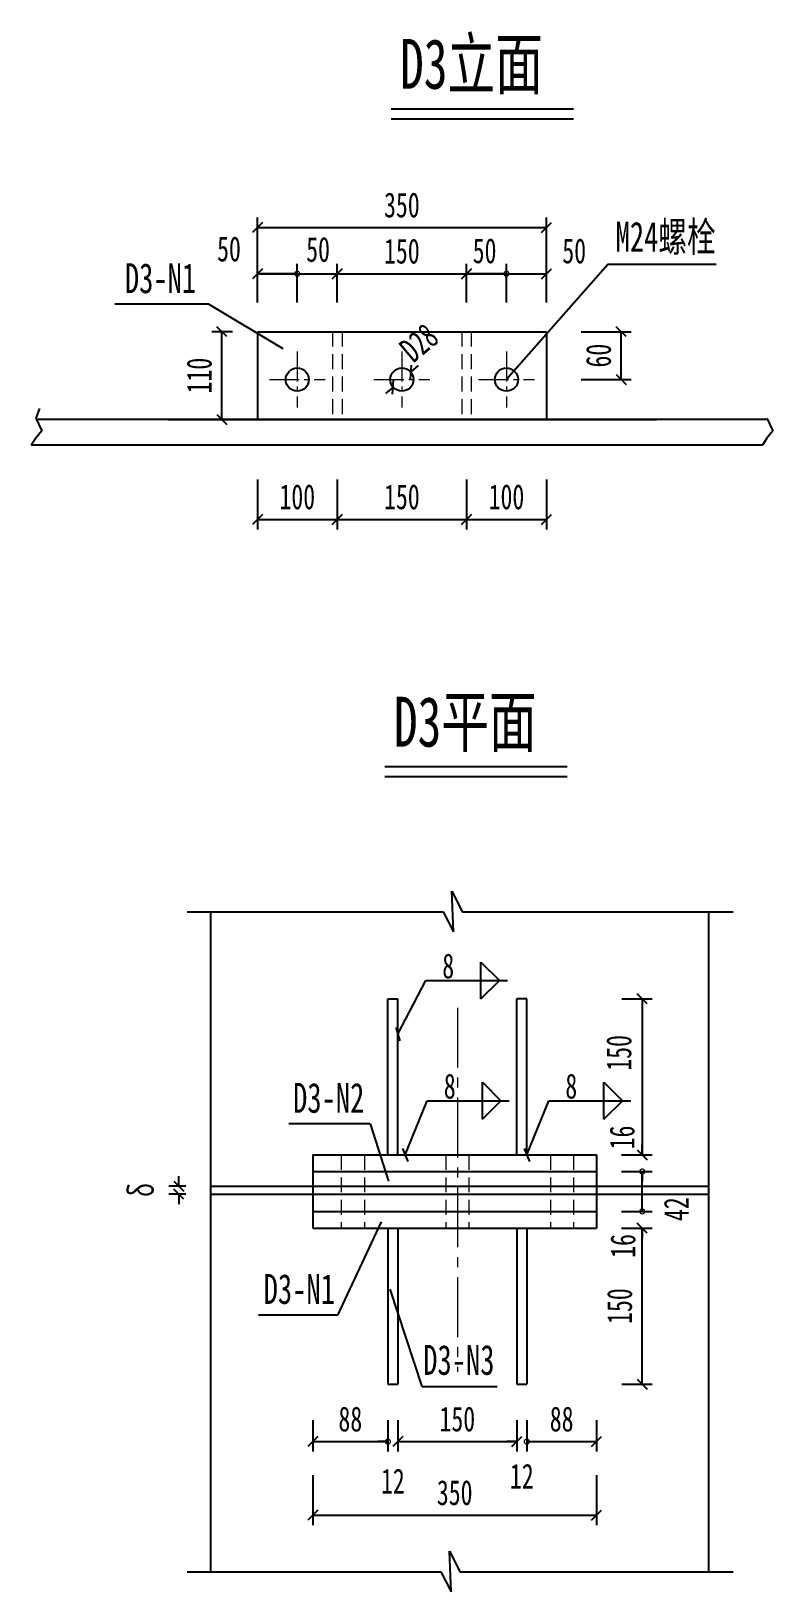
# Model space of a CAD drawing. Extents: x -51050 to 71428, y 3712 to 50864.
# Drawn here: x -44548 to -40833, y 6095 to 13913 of the extents above; entities that cross this region are included whole.
import ezdxf

# ---------------------------------------------------------------- set-up
doc = ezdxf.new("R2010")
doc.units = 0
doc.header["$LTSCALE"] = 100
doc.header["$MEASUREMENT"] = 0
doc.linetypes.add('CENTER2', pattern=[1.125, 0.75, -0.125, 0.125, -0.125])
doc.linetypes.add('DASHED2', pattern=[0.375, 0.25, -0.125])
doc.layers.get('0').update_dxf_attribs({"linetype": 'CONTINUOUS'})
doc.layers.get('DEFPOINTS').update_dxf_attribs({"color": 8, "linetype": 'CONTINUOUS'})
for name, color, linetype, lineweight in [('center', 2, 'CENTER2', 13), ('dashed', 2, 'DASHED2', 15), ('text', 7, 'CONTINUOUS', 15), ('轮廓线', 3, 'CONTINUOUS', 25)]:
    doc.layers.add(name, color=color, linetype=linetype, lineweight=lineweight)
doc.styles.get("Standard").update_dxf_attribs({"font": '仿宋_GB2312.ttf', "width": 0.7})
doc.styles.add('样式 1', font='仿宋_GB2312.ttf', dxfattribs={"width": 0.7})
doc.dimstyles.new('1', dxfattribs={"dimscale": 0, "dimtxt": 2.5, "dimasz": 1, "dimexe": 1, "dimexo": 2.5, "dimgap": 1, "dimtad": 1, "dimdec": 0, "dimlfac": 0.666667, "dimzin": 0, "dimdsep": 46, "dimtxsty": 'Standard', "dimblk": 'OBLIQUE', "dimcen": 0, "dimclrd": 256, "dimclre": 256, "dimadec": 0, "dimazin": 0, "dimtfac": 0.00144, "dimtdec": 0, "dimtofl": 0, "dimtmove": 2, "dimatfit": 3, "dimldrblk": 'OBLIQUE', "dimfxl": 4, "dimfxlon": 1, "dimtolj": 1, "dimtzin": 0, "dimarcsym": 0})

# ---------------------------------------------------------------- blocks, each defined once
blk = doc.blocks.new('_Oblique')
at = {"color": 0, "linetype": 'ByBlock', "lineweight": -2}
blk.add_line((-0.5, -0.5), (0.5, 0.5), dxfattribs=at)
blk = doc.blocks.new('*D62')
at = {"lineweight": -2, "ltscale": 200, "transparency": 16777216}
for p, q in [((-43540.1, 12408), (-43643.5, 12408)), ((-43593.5, 11968), (-43593.5, 12408)), ((-43540.1, 11968), (-43643.5, 11968))]:
    blk.add_line(p, q, dxfattribs=at)
at = {"layer": 'DEFPOINTS', "color": 0, "ltscale": 200, "transparency": 16777216}
for p in [(-43593.5, 12408), (-43415.1, 12408), (-43415.1, 11968)]:
    blk.add_point(p, dxfattribs=at)
at = {"lineweight": -2, "ltscale": 200, "transparency": 16777216, "xscale": 50, "yscale": 50, "zscale": 50}
for p, rotation in [((-43593.5, 12408), 90), ((-43593.5, 11968), 270)]:
    blk.add_blockref('_Oblique', p, dxfattribs=dict(at, rotation=rotation))
at = {"color": 0, "ltscale": 200, "transparency": 16777216, "insert": (-43706, 12188), "char_height": 125, "attachment_point": 5, "rotation": 90, "style": '样式 1'}
blk.add_mtext('\\A1;110', dxfattribs=at)
blk = doc.blocks.new('_DotSmall')
at = {"color": 0, "linetype": 'ByBlock', "const_width": 0.5}
blk.add_lwpolyline([(-0.0625, 0, 1), (0.0625, 0, 1)], format="xyb", close=True, dxfattribs=at)
blk = doc.blocks.new('*D63')
at = {"lineweight": -2, "ltscale": 200, "transparency": 16777216}
for p, q in [((-43415.1, 12554.9), (-43415.1, 12748.3)), ((-43215.1, 12554.9), (-43215.1, 12748.3)), ((-43215.1, 12698.3), (-43415.1, 12698.3))]:
    blk.add_line(p, q, dxfattribs=at)
at = {"layer": 'DEFPOINTS', "color": 0, "ltscale": 200, "transparency": 16777216}
for p in [(-43415.1, 12698.3), (-43415.1, 12429.9), (-43215.1, 12429.9)]:
    blk.add_point(p, dxfattribs=at)
at = {"lineweight": -2, "ltscale": 200, "transparency": 16777216, "xscale": 50, "yscale": 50, "zscale": 50, "rotation": 180}
blk.add_blockref('_Oblique', (-43415.1, 12698.3), dxfattribs=at)
at = {"lineweight": -2, "ltscale": 200, "transparency": 16777216, "xscale": 50, "yscale": 50, "zscale": 50}
blk.add_blockref('_DotSmall', (-43215.1, 12698.3), dxfattribs=at)
at = {"color": 0, "ltscale": 200, "transparency": 16777216, "insert": (-43557.4, 12821.7), "char_height": 125, "attachment_point": 5, "style": '样式 1'}
blk.add_mtext('\\A1;50', dxfattribs=at)
blk = doc.blocks.new('*D64')
at = {"lineweight": -2, "ltscale": 200, "transparency": 16777216}
for p, q in [((-42167.1, 12554.9), (-42167.1, 12748.3)), ((-41967.1, 12554.9), (-41967.1, 12748.3)), ((-42167.1, 12698.3), (-41967.1, 12698.3))]:
    blk.add_line(p, q, dxfattribs=at)
at = {"layer": 'DEFPOINTS', "color": 0, "ltscale": 200, "transparency": 16777216}
for p in [(-41967.1, 12698.3), (-42167.1, 12429.9), (-41967.1, 12429.9)]:
    blk.add_point(p, dxfattribs=at)
at = {"lineweight": -2, "ltscale": 200, "transparency": 16777216, "xscale": 50, "yscale": 50, "zscale": 50, "rotation": 180}
blk.add_blockref('_DotSmall', (-42167.1, 12698.3), dxfattribs=at)
at = {"lineweight": -2, "ltscale": 200, "transparency": 16777216, "xscale": 50, "yscale": 50, "zscale": 50}
blk.add_blockref('_Oblique', (-41967.1, 12698.3), dxfattribs=at)
at = {"color": 0, "ltscale": 200, "transparency": 16777216, "insert": (-41827.7, 12811.8), "char_height": 125, "attachment_point": 5, "style": '样式 1'}
blk.add_mtext('\\A1;50', dxfattribs=at)
blk = doc.blocks.new('*D65')
at = {"lineweight": -2, "ltscale": 200, "transparency": 16777216}
for p, q in [((-43415.1, 12729.4), (-43415.1, 12979.4)), ((-41967.1, 12729.4), (-41967.1, 12979.4)), ((-43415.1, 12929.4), (-41967.1, 12929.4))]:
    blk.add_line(p, q, dxfattribs=at)
at = {"layer": 'DEFPOINTS', "color": 0, "ltscale": 200, "transparency": 16777216}
for p in [(-41967.1, 12929.4), (-43415.1, 12479.9), (-41967.1, 12479.9)]:
    blk.add_point(p, dxfattribs=at)
at = {"lineweight": -2, "ltscale": 200, "transparency": 16777216, "xscale": 50, "yscale": 50, "zscale": 50, "rotation": 180}
blk.add_blockref('_Oblique', (-43415.1, 12929.4), dxfattribs=at)
at = {"lineweight": -2, "ltscale": 200, "transparency": 16777216, "xscale": 50, "yscale": 50, "zscale": 50}
blk.add_blockref('_Oblique', (-41967.1, 12929.4), dxfattribs=at)
at = {"color": 0, "ltscale": 200, "transparency": 16777216, "insert": (-42691.1, 13041.9), "char_height": 125, "attachment_point": 5, "style": '样式 1'}
blk.add_mtext('\\A1;350', dxfattribs=at)
blk = doc.blocks.new('*D66')
at = {"lineweight": -2, "ltscale": 200, "transparency": 16777216}
for p, q in [((-43415.1, 11667.4), (-43415.1, 11417.4)), ((-43015.1, 11667.4), (-43015.1, 11417.4)), ((-43415.1, 11467.4), (-43015.1, 11467.4))]:
    blk.add_line(p, q, dxfattribs=at)
at = {"layer": 'DEFPOINTS', "color": 0, "ltscale": 200, "transparency": 16777216}
for p in [(-43415.1, 11807.8), (-43015.1, 11807.8), (-43015.1, 11467.4)]:
    blk.add_point(p, dxfattribs=at)
at = {"lineweight": -2, "ltscale": 200, "transparency": 16777216, "xscale": 50, "yscale": 50, "zscale": 50, "rotation": 180}
blk.add_blockref('_Oblique', (-43415.1, 11467.4), dxfattribs=at)
at = {"lineweight": -2, "ltscale": 200, "transparency": 16777216, "xscale": 50, "yscale": 50, "zscale": 50}
blk.add_blockref('_Oblique', (-43015.1, 11467.4), dxfattribs=at)
at = {"color": 0, "ltscale": 200, "transparency": 16777216, "insert": (-43215.1, 11579.9), "char_height": 125, "attachment_point": 5, "style": '样式 1'}
blk.add_mtext('\\A1;100', dxfattribs=at)
blk = doc.blocks.new('*D67')
at = {"lineweight": -2, "ltscale": 200, "transparency": 16777216}
for p, q in [((-43015.1, 11667.4), (-43015.1, 11417.4)), ((-42367.1, 11667.4), (-42367.1, 11417.4)), ((-43015.1, 11467.4), (-42367.1, 11467.4))]:
    blk.add_line(p, q, dxfattribs=at)
at = {"layer": 'DEFPOINTS', "color": 0, "ltscale": 200, "transparency": 16777216}
for p in [(-43015.1, 11807.8), (-42367.1, 11807.8), (-42367.1, 11467.4)]:
    blk.add_point(p, dxfattribs=at)
at = {"lineweight": -2, "ltscale": 200, "transparency": 16777216, "xscale": 50, "yscale": 50, "zscale": 50, "rotation": 180}
blk.add_blockref('_Oblique', (-43015.1, 11467.4), dxfattribs=at)
at = {"lineweight": -2, "ltscale": 200, "transparency": 16777216, "xscale": 50, "yscale": 50, "zscale": 50}
blk.add_blockref('_Oblique', (-42367.1, 11467.4), dxfattribs=at)
at = {"color": 0, "ltscale": 200, "transparency": 16777216, "insert": (-42691.1, 11579.9), "char_height": 125, "attachment_point": 5, "style": '样式 1'}
blk.add_mtext('\\A1;150', dxfattribs=at)
blk = doc.blocks.new('*D68')
at = {"lineweight": -2, "ltscale": 200, "transparency": 16777216}
for p, q in [((-42367.1, 11667.4), (-42367.1, 11417.4)), ((-41967.1, 11667.4), (-41967.1, 11417.4)), ((-42367.1, 11467.4), (-41967.1, 11467.4))]:
    blk.add_line(p, q, dxfattribs=at)
at = {"layer": 'DEFPOINTS', "color": 0, "ltscale": 200, "transparency": 16777216}
for p in [(-42367.1, 11807.8), (-41967.1, 11807.8), (-41967.1, 11467.4)]:
    blk.add_point(p, dxfattribs=at)
at = {"lineweight": -2, "ltscale": 200, "transparency": 16777216, "xscale": 50, "yscale": 50, "zscale": 50, "rotation": 180}
blk.add_blockref('_Oblique', (-42367.1, 11467.4), dxfattribs=at)
at = {"lineweight": -2, "ltscale": 200, "transparency": 16777216, "xscale": 50, "yscale": 50, "zscale": 50}
blk.add_blockref('_Oblique', (-41967.1, 11467.4), dxfattribs=at)
at = {"color": 0, "ltscale": 200, "transparency": 16777216, "insert": (-42167.1, 11579.9), "char_height": 125, "attachment_point": 5, "style": '样式 1'}
blk.add_mtext('\\A1;100', dxfattribs=at)
blk = doc.blocks.new('*D69')
at = {"lineweight": -2, "ltscale": 200, "transparency": 16777216}
for p, q in [((-41792.7, 12408), (-41542.7, 12408)), ((-41592.7, 12168), (-41592.7, 12408)), ((-41792.7, 12168), (-41542.7, 12168))]:
    blk.add_line(p, q, dxfattribs=at)
at = {"layer": 'DEFPOINTS', "color": 0, "ltscale": 200, "transparency": 16777216}
for p in [(-41931.5, 12408), (-41592.7, 12408), (-41931.5, 12168)]:
    blk.add_point(p, dxfattribs=at)
at = {"lineweight": -2, "ltscale": 200, "transparency": 16777216, "xscale": 50, "yscale": 50, "zscale": 50}
for p, rotation in [((-41592.7, 12408), 90), ((-41592.7, 12168), 270)]:
    blk.add_blockref('_Oblique', p, dxfattribs=dict(at, rotation=rotation))
at = {"color": 0, "ltscale": 200, "transparency": 16777216, "insert": (-41705.2, 12288), "char_height": 125, "attachment_point": 5, "rotation": 90, "style": '样式 1'}
blk.add_mtext('\\A1;60', dxfattribs=at)
blk = doc.blocks.new('*D79')
at = {"lineweight": -2, "ltscale": 200, "transparency": 16777216}
for p, q in [((-42646.8, 12205.4), (-42608.6, 12237.7)), ((-42735.4, 12130.5), (-42773.5, 12098.2))]:
    blk.add_line(p, q, dxfattribs=at)
at = {"layer": 'DEFPOINTS', "color": 0, "ltscale": 200, "transparency": 16777216}
for p in [(-42646.8, 12205.4), (-42735.4, 12130.5)]:
    blk.add_point(p, dxfattribs=at)
at = {"lineweight": -2, "ltscale": 200, "transparency": 16777216, "xscale": 50, "yscale": 50, "zscale": 50}
for p, rotation in [((-42646.8, 12205.4), 220.2177195454701), ((-42735.4, 12130.5), 40.21771954547009)]:
    blk.add_blockref('_Oblique', p, dxfattribs=dict(at, rotation=rotation))
at = {"color": 0, "ltscale": 200, "transparency": 16777216, "insert": (-42605.4, 12352), "char_height": 125, "attachment_point": 5, "rotation": 40.21772, "style": '样式 1'}
blk.add_mtext('\\A1;D28', dxfattribs=at)
blk = doc.blocks.new('*D80')
at = {"lineweight": -2, "ltscale": 200, "transparency": 16777216}
for p, q in [((-43808.6, 8127.3), (-43808.6, 8177.3)), ((-43772.9, 8127.3), (-43858.6, 8127.3)), ((-43772.9, 8087.3), (-43858.6, 8087.3)), ((-43808.6, 8087.3), (-43808.6, 8037.3))]:
    blk.add_line(p, q, dxfattribs=at)
at = {"layer": 'DEFPOINTS', "color": 0, "ltscale": 200, "transparency": 16777216}
for p in [(-43808.6, 8087.3), (-43647.9, 8127.3), (-43647.9, 8087.3)]:
    blk.add_point(p, dxfattribs=at)
at = {"lineweight": -2, "ltscale": 200, "transparency": 16777216, "xscale": 50, "yscale": 50, "zscale": 50}
for p, rotation in [((-43808.6, 8127.3), 270), ((-43808.6, 8087.3), 90)]:
    blk.add_blockref('_Oblique', p, dxfattribs=dict(at, rotation=rotation))
at = {"color": 0, "ltscale": 200, "transparency": 16777216, "insert": (-43996.1, 8107.3), "char_height": 125, "attachment_point": 5, "rotation": 90, "style": '样式 1'}
blk.add_mtext('\\A1;δ', dxfattribs=at)
blk = doc.blocks.new('*D81')
at = {"lineweight": -2, "ltscale": 200, "transparency": 16777216}
for p, q in [((-43137.3, 6954), (-43137.3, 6797)), ((-42761.3, 6954), (-42761.3, 6797)), ((-43137.3, 6847), (-42761.3, 6847))]:
    blk.add_line(p, q, dxfattribs=at)
at = {"layer": 'DEFPOINTS', "color": 0, "ltscale": 200, "transparency": 16777216}
for p in [(-43137.3, 7079), (-42761.3, 7079), (-42761.3, 6847)]:
    blk.add_point(p, dxfattribs=at)
at = {"lineweight": -2, "ltscale": 200, "transparency": 16777216, "xscale": 50, "yscale": 50, "zscale": 50, "rotation": 180}
blk.add_blockref('_Oblique', (-43137.3, 6847), dxfattribs=at)
at = {"lineweight": -2, "ltscale": 200, "transparency": 16777216, "xscale": 50, "yscale": 50, "zscale": 50}
blk.add_blockref('_DotSmall', (-42761.3, 6847), dxfattribs=at)
at = {"color": 0, "ltscale": 200, "transparency": 16777216, "insert": (-42949.3, 6959.5), "char_height": 125, "attachment_point": 5, "style": '样式 1'}
blk.add_mtext('\\A1;88', dxfattribs=at)
blk = doc.blocks.new('*D82')
at = {"lineweight": -2, "ltscale": 200, "transparency": 16777216}
for p, q in [((-42761.3, 6954), (-42761.3, 6797)), ((-42711.3, 6954), (-42711.3, 6797)), ((-42761.3, 6847), (-42811.3, 6847)), ((-42711.3, 6847), (-42661.3, 6847))]:
    blk.add_line(p, q, dxfattribs=at)
at = {"layer": 'DEFPOINTS', "color": 0, "ltscale": 200, "transparency": 16777216}
for p in [(-42761.3, 7079), (-42711.3, 7079), (-42711.3, 6847)]:
    blk.add_point(p, dxfattribs=at)
at = {"lineweight": -2, "ltscale": 200, "transparency": 16777216, "xscale": 50, "yscale": 50, "zscale": 50}
blk.add_blockref('_DotSmall', (-42761.3, 6847), dxfattribs=at)
at = {"lineweight": -2, "ltscale": 200, "transparency": 16777216, "xscale": 50, "yscale": 50, "zscale": 50, "rotation": 180}
blk.add_blockref('_Oblique', (-42711.3, 6847), dxfattribs=at)
at = {"color": 0, "ltscale": 200, "transparency": 16777216, "insert": (-42736.3, 6649.2), "char_height": 125, "attachment_point": 5, "style": '样式 1'}
blk.add_mtext('\\A1;12', dxfattribs=at)
blk = doc.blocks.new('*D83')
at = {"lineweight": -2, "ltscale": 200, "transparency": 16777216}
for p, q in [((-42711.3, 6954), (-42711.3, 6797)), ((-42115.3, 6954), (-42115.3, 6797)), ((-42711.3, 6847), (-42115.3, 6847))]:
    blk.add_line(p, q, dxfattribs=at)
at = {"layer": 'DEFPOINTS', "color": 0, "ltscale": 200, "transparency": 16777216}
for p in [(-42711.3, 7079), (-42115.3, 7079), (-42115.3, 6847)]:
    blk.add_point(p, dxfattribs=at)
at = {"lineweight": -2, "ltscale": 200, "transparency": 16777216, "xscale": 50, "yscale": 50, "zscale": 50, "rotation": 180}
blk.add_blockref('_Oblique', (-42711.3, 6847), dxfattribs=at)
at = {"lineweight": -2, "ltscale": 200, "transparency": 16777216, "xscale": 50, "yscale": 50, "zscale": 50}
blk.add_blockref('_Oblique', (-42115.3, 6847), dxfattribs=at)
at = {"color": 0, "ltscale": 200, "transparency": 16777216, "insert": (-42413.3, 6959.5), "char_height": 125, "attachment_point": 5, "style": '样式 1'}
blk.add_mtext('\\A1;150', dxfattribs=at)
blk = doc.blocks.new('*D84')
at = {"lineweight": -2, "ltscale": 200, "transparency": 16777216}
for p, q in [((-42115.3, 6954), (-42115.3, 6797)), ((-42065.3, 6954), (-42065.3, 6797)), ((-42115.3, 6847), (-42165.3, 6847)), ((-42065.3, 6847), (-42015.3, 6847))]:
    blk.add_line(p, q, dxfattribs=at)
at = {"layer": 'DEFPOINTS', "color": 0, "ltscale": 200, "transparency": 16777216}
for p in [(-42115.3, 7079), (-42065.3, 7079), (-42065.3, 6847)]:
    blk.add_point(p, dxfattribs=at)
at = {"lineweight": -2, "ltscale": 200, "transparency": 16777216, "xscale": 50, "yscale": 50, "zscale": 50}
blk.add_blockref('_Oblique', (-42115.3, 6847), dxfattribs=at)
at = {"lineweight": -2, "ltscale": 200, "transparency": 16777216, "xscale": 50, "yscale": 50, "zscale": 50, "rotation": 180}
blk.add_blockref('_DotSmall', (-42065.3, 6847), dxfattribs=at)
at = {"color": 0, "ltscale": 200, "transparency": 16777216, "insert": (-42090.3, 6673.9), "char_height": 125, "attachment_point": 5, "style": '样式 1'}
blk.add_mtext('\\A1;12', dxfattribs=at)
blk = doc.blocks.new('*D85')
at = {"lineweight": -2, "ltscale": 200, "transparency": 16777216}
for p, q in [((-42065.3, 6954), (-42065.3, 6797)), ((-41715.6, 6954), (-41715.6, 6797)), ((-42065.3, 6847), (-41715.6, 6847))]:
    blk.add_line(p, q, dxfattribs=at)
at = {"layer": 'DEFPOINTS', "color": 0, "ltscale": 200, "transparency": 16777216}
for p in [(-42065.3, 7079), (-41715.6, 7079), (-41715.6, 6847)]:
    blk.add_point(p, dxfattribs=at)
at = {"lineweight": -2, "ltscale": 200, "transparency": 16777216, "xscale": 50, "yscale": 50, "zscale": 50, "rotation": 180}
blk.add_blockref('_DotSmall', (-42065.3, 6847), dxfattribs=at)
at = {"lineweight": -2, "ltscale": 200, "transparency": 16777216, "xscale": 50, "yscale": 50, "zscale": 50}
blk.add_blockref('_Oblique', (-41715.6, 6847), dxfattribs=at)
at = {"color": 0, "ltscale": 200, "transparency": 16777216, "insert": (-41890.5, 6959.5), "char_height": 125, "attachment_point": 5, "style": '样式 1'}
blk.add_mtext('\\A1;88', dxfattribs=at)
blk = doc.blocks.new('*D86')
at = {"lineweight": -2, "ltscale": 200, "transparency": 16777216}
for p, q in [((-43137.3, 6678.1), (-43137.3, 6428.1)), ((-41715.6, 6678.1), (-41715.6, 6428.1)), ((-43137.3, 6478.1), (-41715.6, 6478.1))]:
    blk.add_line(p, q, dxfattribs=at)
at = {"layer": 'DEFPOINTS', "color": 0, "ltscale": 200, "transparency": 16777216}
for p in [(-43137.3, 7029), (-41715.6, 7029), (-41715.6, 6478.1)]:
    blk.add_point(p, dxfattribs=at)
at = {"lineweight": -2, "ltscale": 200, "transparency": 16777216, "xscale": 50, "yscale": 50, "zscale": 50, "rotation": 180}
blk.add_blockref('_Oblique', (-43137.3, 6478.1), dxfattribs=at)
at = {"lineweight": -2, "ltscale": 200, "transparency": 16777216, "xscale": 50, "yscale": 50, "zscale": 50}
blk.add_blockref('_Oblique', (-41715.6, 6478.1), dxfattribs=at)
at = {"color": 0, "ltscale": 200, "transparency": 16777216, "insert": (-42426.5, 6590.6), "char_height": 125, "attachment_point": 5, "style": '样式 1'}
blk.add_mtext('\\A1;350', dxfattribs=at)
blk = doc.blocks.new('*D87')
at = {"lineweight": -2, "ltscale": 200, "transparency": 16777216}
for p, q in [((-41590.6, 7916.9), (-41437, 7916.9)), ((-41487, 7135.2), (-41487, 7916.9)), ((-41588.3, 7135.2), (-41437, 7135.2))]:
    blk.add_line(p, q, dxfattribs=at)
at = {"layer": 'DEFPOINTS', "color": 0, "ltscale": 200, "transparency": 16777216}
for p in [(-41715.6, 7916.9), (-41487, 7916.9), (-41713.3, 7135.2)]:
    blk.add_point(p, dxfattribs=at)
at = {"lineweight": -2, "ltscale": 200, "transparency": 16777216, "xscale": 50, "yscale": 50, "zscale": 50}
for p, rotation in [((-41487, 7916.9), 90), ((-41487, 7135.2), 270)]:
    blk.add_blockref('_Oblique', p, dxfattribs=dict(at, rotation=rotation))
at = {"color": 0, "ltscale": 200, "transparency": 16777216, "insert": (-41599.5, 7526), "char_height": 125, "attachment_point": 5, "rotation": 90, "style": '样式 1'}
blk.add_mtext('\\A1;150', dxfattribs=at)
blk = doc.blocks.new('*D88')
at = {"lineweight": -2, "ltscale": 200, "transparency": 16777216}
for p, q in [((-41590.6, 8000.2), (-41437, 8000.2)), ((-41487, 8000.2), (-41487, 8050.2)), ((-41590.6, 7916.9), (-41437, 7916.9)), ((-41487, 7916.9), (-41487, 7866.9))]:
    blk.add_line(p, q, dxfattribs=at)
at = {"layer": 'DEFPOINTS', "color": 0, "ltscale": 200, "transparency": 16777216}
for p in [(-41715.6, 8000.2), (-41487, 8000.2), (-41715.6, 7916.9)]:
    blk.add_point(p, dxfattribs=at)
at = {"lineweight": -2, "ltscale": 200, "transparency": 16777216, "xscale": 50, "yscale": 50, "zscale": 50}
for name, p, rotation in [('_DotSmall', (-41487, 8000.2), 270), ('_Oblique', (-41487, 7916.9), 90)]:
    blk.add_blockref(name, p, dxfattribs=dict(at, rotation=rotation))
at = {"color": 0, "ltscale": 200, "transparency": 16777216, "insert": (-41582.6, 7827.5), "char_height": 125, "attachment_point": 5, "rotation": 90, "style": '样式 1'}
blk.add_mtext('\\A1;16', dxfattribs=at)
blk = doc.blocks.new('*D89')
at = {"lineweight": -2, "ltscale": 200, "transparency": 16777216}
for p, q in [((-41590.6, 8200.2), (-41437, 8200.2)), ((-41487, 8000.2), (-41487, 8200.2)), ((-41590.6, 8000.2), (-41437, 8000.2))]:
    blk.add_line(p, q, dxfattribs=at)
at = {"layer": 'DEFPOINTS', "color": 0, "ltscale": 200, "transparency": 16777216}
for p in [(-41715.6, 8200.2), (-41487, 8200.2), (-41715.6, 8000.2)]:
    blk.add_point(p, dxfattribs=at)
at = {"lineweight": -2, "ltscale": 200, "transparency": 16777216, "xscale": 50, "yscale": 50, "zscale": 50}
for p, rotation in [((-41487, 8200.2), 90), ((-41487, 8000.2), 270)]:
    blk.add_blockref('_DotSmall', p, dxfattribs=dict(at, rotation=rotation))
at = {"color": 0, "ltscale": 200, "transparency": 16777216, "insert": (-41316.2, 8011.5), "char_height": 125, "attachment_point": 5, "rotation": 90, "style": '样式 1'}
blk.add_mtext('\\A1;42', dxfattribs=at)
blk = doc.blocks.new('*D90')
at = {"lineweight": -2, "ltscale": 200, "transparency": 16777216}
for p, q in [((-41487, 8283.5), (-41487, 8333.5)), ((-41590.6, 8283.5), (-41437, 8283.5)), ((-41590.6, 8200.2), (-41437, 8200.2)), ((-41487, 8200.2), (-41487, 8150.2))]:
    blk.add_line(p, q, dxfattribs=at)
at = {"layer": 'DEFPOINTS', "color": 0, "ltscale": 200, "transparency": 16777216}
for p in [(-41715.6, 8283.5), (-41487, 8283.5), (-41715.6, 8200.2)]:
    blk.add_point(p, dxfattribs=at)
at = {"lineweight": -2, "ltscale": 200, "transparency": 16777216, "xscale": 50, "yscale": 50, "zscale": 50}
for name, p, rotation in [('_Oblique', (-41487, 8283.5), 270), ('_DotSmall', (-41487, 8200.2), 90)]:
    blk.add_blockref(name, p, dxfattribs=dict(at, rotation=rotation))
at = {"color": 0, "ltscale": 200, "transparency": 16777216, "insert": (-41587.2, 8370.8), "char_height": 125, "attachment_point": 5, "rotation": 90, "style": '样式 1'}
blk.add_mtext('\\A1;16', dxfattribs=at)
blk = doc.blocks.new('*D91')
at = {"lineweight": -2, "ltscale": 200, "transparency": 16777216}
for p, q in [((-43215.1, 12554.9), (-43215.1, 12748.3)), ((-43015.1, 12554.9), (-43015.1, 12748.3)), ((-43215.1, 12698.3), (-43015.1, 12698.3))]:
    blk.add_line(p, q, dxfattribs=at)
at = {"layer": 'DEFPOINTS', "color": 0, "ltscale": 200, "transparency": 16777216}
for p in [(-43015.1, 12698.3), (-43215.1, 12429.9), (-43015.1, 12429.9)]:
    blk.add_point(p, dxfattribs=at)
at = {"lineweight": -2, "ltscale": 200, "transparency": 16777216, "xscale": 50, "yscale": 50, "zscale": 50, "rotation": 180}
blk.add_blockref('_DotSmall', (-43215.1, 12698.3), dxfattribs=at)
at = {"lineweight": -2, "ltscale": 200, "transparency": 16777216, "xscale": 50, "yscale": 50, "zscale": 50}
blk.add_blockref('_Oblique', (-43015.1, 12698.3), dxfattribs=at)
at = {"color": 0, "ltscale": 200, "transparency": 16777216, "insert": (-43111, 12819.4), "char_height": 125, "attachment_point": 5, "style": '样式 1'}
blk.add_mtext('\\A1;50', dxfattribs=at)
blk = doc.blocks.new('*D92')
at = {"lineweight": -2, "ltscale": 200, "transparency": 16777216}
for p, q in [((-42367.1, 12554.9), (-42367.1, 12748.3)), ((-42167.1, 12554.9), (-42167.1, 12748.3)), ((-42167.1, 12698.3), (-42367.1, 12698.3))]:
    blk.add_line(p, q, dxfattribs=at)
at = {"layer": 'DEFPOINTS', "color": 0, "ltscale": 200, "transparency": 16777216}
for p in [(-42367.1, 12698.3), (-42367.1, 12429.9), (-42167.1, 12429.9)]:
    blk.add_point(p, dxfattribs=at)
at = {"lineweight": -2, "ltscale": 200, "transparency": 16777216, "xscale": 50, "yscale": 50, "zscale": 50, "rotation": 180}
blk.add_blockref('_Oblique', (-42367.1, 12698.3), dxfattribs=at)
at = {"lineweight": -2, "ltscale": 200, "transparency": 16777216, "xscale": 50, "yscale": 50, "zscale": 50}
blk.add_blockref('_DotSmall', (-42167.1, 12698.3), dxfattribs=at)
at = {"color": 0, "ltscale": 200, "transparency": 16777216, "insert": (-42276.7, 12812.6), "char_height": 125, "attachment_point": 5, "style": '样式 1'}
blk.add_mtext('\\A1;50', dxfattribs=at)
blk = doc.blocks.new('*D93')
at = {"lineweight": -2, "ltscale": 200, "transparency": 16777216}
for p, q in [((-43015.1, 12554.9), (-43015.1, 12748.3)), ((-42367.1, 12679.9), (-42367.1, 12748.3)), ((-43015.1, 12698.3), (-42367.1, 12698.3))]:
    blk.add_line(p, q, dxfattribs=at)
at = {"layer": 'DEFPOINTS', "color": 0, "ltscale": 200, "transparency": 16777216}
for p in [(-42367.1, 12698.3), (-42367.1, 12554.9), (-43015.1, 12429.9)]:
    blk.add_point(p, dxfattribs=at)
at = {"lineweight": -2, "ltscale": 200, "transparency": 16777216, "xscale": 50, "yscale": 50, "zscale": 50, "rotation": 180}
blk.add_blockref('_Oblique', (-43015.1, 12698.3), dxfattribs=at)
at = {"lineweight": -2, "ltscale": 200, "transparency": 16777216, "xscale": 50, "yscale": 50, "zscale": 50}
blk.add_blockref('_Oblique', (-42367.1, 12698.3), dxfattribs=at)
at = {"color": 0, "ltscale": 200, "transparency": 16777216, "insert": (-42691.1, 12810.8), "char_height": 125, "attachment_point": 5, "style": '样式 1'}
blk.add_mtext('\\A1;150', dxfattribs=at)
blk = doc.blocks.new('*D94')
at = {"lineweight": -2, "ltscale": 200, "transparency": 16777216}
for p, q in [((-41588.3, 9065.2), (-41437, 9065.2)), ((-41487, 9065.2), (-41487, 8283.5)), ((-41590.6, 8283.5), (-41437, 8283.5))]:
    blk.add_line(p, q, dxfattribs=at)
at = {"layer": 'DEFPOINTS', "color": 0, "ltscale": 200, "transparency": 16777216}
for p in [(-41713.3, 9065.2), (-41715.6, 8283.5), (-41487, 8283.5)]:
    blk.add_point(p, dxfattribs=at)
at = {"lineweight": -2, "ltscale": 200, "transparency": 16777216, "xscale": 50, "yscale": 50, "zscale": 50}
for p, rotation in [((-41487, 9065.2), 90), ((-41487, 8283.5), 270)]:
    blk.add_blockref('_Oblique', p, dxfattribs=dict(at, rotation=rotation))
at = {"color": 0, "ltscale": 200, "transparency": 16777216, "insert": (-41603, 8794.7), "char_height": 125, "attachment_point": 5, "rotation": 90, "style": '样式 1'}
blk.add_mtext('\\A1;150', dxfattribs=at)

msp = doc.modelspace()

# ---------------------------------------------------------------- linework, layer by layer
at = {"color": 6}
for p, q in [((-42744.9, 13524.9), (-41831.1, 13524.9)), ((-42775.9, 10228.9), (-41862.8, 10228.9))]:
    msp.add_line(p, q, dxfattribs=at)
for p, q in [((-42744.9, 13474.9), (-41831.1, 13474.9)), ((-41657.2, 12745.5), (-41115.7, 12745.5)), ((-44507.2, 12023.4), (-44526, 11974.9)), ((-44526, 11974.9), (-44495.9, 11911.1)), ((-40862.7, 11974.9), (-40832.6, 11911.1)), ((-44495.9, 11911.1), (-44526, 11874.9)), ((-40832.6, 11911.1), (-40862.7, 11874.9)), ((-44526, 11874.9), (-44548.4, 11840)), ((-40862.7, 11874.9), (-40885, 11840)), ((-42775.9, 10178.9), (-41862.8, 10178.9)), ((-42440.9, 9604.4), (-42387.8, 9500.3)), ((-42432.4, 9401.3), (-42440.9, 9604.4)), ((-43767.6, 9500.9), (-42484.8, 9500.9)), ((-42484.8, 9500.9), (-42432.4, 9401.3)), ((-42388.1, 9500.9), (-41030.8, 9500.9)), ((-42295.1, 9064.6), (-42295.1, 9249.7)), ((-42295.1, 9249.7), (-42202.5, 9157.2)), ((-42295.1, 9064.6), (-42202.5, 9157.2)), ((-42287.5, 8462.3), (-42287.5, 8647.3)), ((-42287.5, 8647.3), (-42195, 8554.8)), ((-41678.4, 8462.3), (-41678.4, 8647.3)), ((-41678.4, 8647.3), (-41585.9, 8554.8)), ((-42287.5, 8462.3), (-42195, 8554.8)), ((-41678.4, 8462.3), (-41585.9, 8554.8)), ((-42451.8, 6297.7), (-42398.7, 6193.7)), ((-42443.3, 6094.6), (-42451.8, 6297.7)), ((-43767.6, 6194.2), (-42495.7, 6194.2)), ((-42495.7, 6194.2), (-42443.3, 6094.6)), ((-42399, 6194.2), (-41030.8, 6194.2))]:
    msp.add_line(p, q)
at = {"ltscale": 4}
for p, q in [((-41657.2, 12745.5), (-42167.1, 12168)), ((-43658.4, 12545.5), (-44128.6, 12545.5)), ((-43658.4, 12545.5), (-43287.7, 12323.9)), ((-42849.6, 8439), (-43256.9, 8439)), ((-42849.6, 8439), (-42758.1, 8151.5)), ((-43012.4, 7481.3), (-42792.6, 7947.5)), ((-42588.8, 7123.3), (-42749.8, 7610)), ((-43012.4, 7481.3), (-43409.7, 7481.3)), ((-42588.8, 7123.3), (-42213.9, 7123.3))]:
    msp.add_line(p, q, dxfattribs=at)
at = {"layer": 'center', "linetype": 'CENTER2', "ltscale": 2}
for p, q in [((-43215.1, 12308), (-43215.1, 12028)), ((-42691.1, 12308), (-42691.1, 12028)), ((-42167.1, 12308), (-42167.1, 12028)), ((-43355.1, 12168), (-43075.1, 12168)), ((-42831.1, 12168), (-42551.1, 12168)), ((-42307.1, 12168), (-42027.1, 12168))]:
    msp.add_line(p, q, dxfattribs=at)
at = {"layer": 'center', "linetype": 'CENTER2', "ltscale": 4}
msp.add_line((-42413.1, 9021), (-42413.1, 7196.4), dxfattribs=at)
at = {"layer": 'dashed', "linetype": 'DASHED2', "ltscale": 3}
for p, q in [((-43039.1, 12408), (-43039.1, 11968)), ((-42991.1, 12408), (-42991.1, 11968)), ((-42391.1, 12408), (-42391.1, 11968)), ((-42343.1, 12408), (-42343.1, 11968)), ((-42995.1, 8283.5), (-42995.1, 7916.9)), ((-42879.1, 8283.5), (-42879.1, 7916.9)), ((-42471.1, 8283.5), (-42471.1, 7916.9)), ((-42355.1, 8283.5), (-42355.1, 7916.9)), ((-41947.1, 8283.5), (-41947.1, 7916.9)), ((-41831.1, 8283.5), (-41831.1, 7916.9))]:
    msp.add_line(p, q, dxfattribs=at)
at = {"layer": '轮廓线', "ltscale": 200}
for p, q in [((-43415.1, 12698.3), (-41967.1, 12698.3)), ((-40859.4, 11968), (-44522.7, 11968)), ((-43861.6, 11968), (-41413.6, 11968)), ((-40885, 11840), (-44548.4, 11840)), ((-43647.9, 8117.3), (-43647.9, 9500.9)), ((-41153.9, 8117.3), (-41153.9, 9500.9)), ((-42761.3, 9065.2), (-42711.3, 9065.2)), ((-42761.3, 8283.5), (-42761.3, 9065.2)), ((-42711.3, 8283.5), (-42711.3, 9065.2)), ((-42065.3, 9065.2), (-42115.3, 9065.2)), ((-42115.3, 8283.5), (-42115.3, 9065.2)), ((-42065.3, 8283.5), (-42065.3, 9065.2)), ((-43137.3, 8283.5), (-43137.3, 8083.5)), ((-43137.3, 8283.5), (-41715.6, 8283.5)), ((-41715.6, 8283.5), (-41715.6, 8083.5)), ((-43137.3, 8200.2), (-41715.6, 8200.2)), ((-43647.9, 8127.3), (-41153.9, 8127.3)), ((-43647.9, 6194.2), (-43647.9, 8117.3)), ((-43647.9, 8087.3), (-41153.9, 8087.3)), ((-43137.3, 8083.5), (-43137.3, 7916.9)), ((-41715.6, 8083.5), (-41715.6, 7916.9)), ((-41153.9, 6194.2), (-41153.9, 8117.3)), ((-43137.3, 8000.2), (-41715.6, 8000.2)), ((-43137.3, 7916.9), (-41715.6, 7916.9)), ((-42761.3, 7916.9), (-42761.3, 7135.2)), ((-42711.3, 7916.9), (-42711.3, 7135.2)), ((-42115.3, 7916.9), (-42115.3, 7135.2)), ((-42065.3, 7916.9), (-42065.3, 7135.2)), ((-42761.3, 7135.2), (-42711.3, 7135.2)), ((-42115.3, 7135.2), (-42065.3, 7135.2))]:
    msp.add_line(p, q, dxfattribs=at)
at = {"layer": '轮廓线', "ltscale": 4}
for p, q in [((-43415.1, 12408), (-41967.1, 12408)), ((-43415.1, 12408), (-43415.1, 11968)), ((-41967.1, 12408), (-41967.1, 11968)), ((-41967.1, 11968), (-43415.1, 11968))]:
    msp.add_line(p, q, dxfattribs=at)
at = {"layer": '轮廓线'}
for centre in [(-43215.1, 12168), (-42691.1, 12168), (-42167.1, 12168)]:
    msp.add_circle(centre, 58, dxfattribs=at)

# ---------------------------------------------------------------- texts
at = {"layer": 'text', "style": '样式 1', "width": 0.7}
for s, height, p in [('D3立面', 250, (-42700.5, 13624.9)), ('M24螺栓', 150, (-41620.1, 12808.9)), ('D3-N1', 150, (-44078.9, 12601)), ('D3平面', 250, (-42731.5, 10328.9)), ('8', 125, (-42488.6, 9167.9)), ('8', 125, (-42481, 8565.6)), ('8', 125, (-41872, 8565.6)), ('D3-N2', 150, (-43236.3, 8494.5)), ('D3-N1', 150, (-43383.6, 7536.7)), ('D3-N3', 150, (-42584.2, 7181.5))]:
    msp.add_text(s, height=height, dxfattribs=at).set_placement(p)

# ---------------------------------------------------------------- dimensions: what is measured, and where the dimension line sits
at = {"color": 0, "ltscale": 200}
for base, p1, p2, text, override, picture, middle in [((-41967.1, 12929.4), (-43415.1, 12479.9), (-41967.1, 12479.9), '350', {"dimscale": 50, "dimtxsty": '样式 1'}, '*D65', (-42691.1, 13041.9)), ((-43015.1, 11467.4), (-43415.1, 11807.8), (-43015.1, 11807.8), '100', {"dimscale": 50, "dimtxsty": '样式 1'}, '*D66', (-43215.1, 11579.9)), ((-42367.1, 11467.4), (-43015.1, 11807.8), (-42367.1, 11807.8), '150', {"dimscale": 50, "dimtxsty": '样式 1'}, '*D67', (-42691.1, 11579.9)), ((-41967.1, 11467.4), (-42367.1, 11807.8), (-41967.1, 11807.8), '100', {"dimscale": 50, "dimtxsty": '样式 1'}, '*D68', (-42167.1, 11579.9)), ((-42761.3, 6847), (-43137.3, 7079), (-42761.3, 7079), '88', {"dimscale": 50, "dimtxsty": '样式 1', "dimblk2": 'DotSmall', "dimsah": 1}, '*D81', (-42949.3, 6959.5)), ((-42115.3, 6847), (-42711.3, 7079), (-42115.3, 7079), '150', {"dimscale": 50, "dimtxsty": '样式 1'}, '*D83', (-42413.3, 6959.5)), ((-41715.6, 6847), (-42065.3, 7079), (-41715.6, 7079), '88', {"dimscale": 50, "dimtxsty": '样式 1', "dimblk1": 'DotSmall', "dimsah": 1}, '*D85', (-41890.5, 6959.5)), ((-41715.6, 6478.1), (-43137.3, 7029), (-41715.6, 7029), '350', {"dimscale": 50, "dimtxsty": '样式 1'}, '*D86', (-42426.5, 6590.6))]:
    dim = msp.add_linear_dim(base=base, p1=p1, p2=p2, text=text, dimstyle='1', override=override, dxfattribs=at)
    dim.commit()
    dim.dimension.update_dxf_attribs({"geometry": picture, "text_midpoint": middle})
for base, p1, p2, text, override, picture, middle in [((-43415.1, 12698.3), (-43215.1, 12429.9), (-43415.1, 12429.9), '50', {"dimscale": 50, "dimtxsty": '样式 1', "dimblk1": 'DotSmall', "dimsah": 1}, '*D63', (-43557.4, 12821.7)), ((-41967.1, 12698.3), (-42167.1, 12429.9), (-41967.1, 12429.9), '50', {"dimscale": 50, "dimtxsty": '样式 1', "dimblk1": 'DotSmall', "dimsah": 1}, '*D64', (-41827.7, 12811.8)), ((-42711.3, 6847), (-42761.3, 7079), (-42711.3, 7079), '12', {"dimscale": 50, "dimtxsty": '样式 1', "dimblk1": 'DotSmall', "dimsah": 1}, '*D82', (-42736.3, 6649.2)), ((-42065.3, 6847), (-42115.3, 7079), (-42065.3, 7079), '12', {"dimscale": 50, "dimtxsty": '样式 1', "dimblk2": 'DotSmall', "dimsah": 1}, '*D84', (-42090.3, 6673.9))]:
    dim = msp.add_linear_dim(base=base, p1=p1, p2=p2, text=text, dimstyle='1', override=override, dxfattribs=at)
    dim.commit()
    dim.dimension.update_dxf_attribs({"geometry": picture, "text_midpoint": middle, "dimtype": 160})
for base, p1, p2, angle, text, override, picture, middle in [((-43015.1, 12698.3), (-43215.1, 12429.9), (-43015.1, 12429.9), 180, '50', {"dimscale": 50, "dimtxsty": '样式 1', "dimblk1": 'DotSmall', "dimsah": 1}, '*D91', (-43111, 12819.4)), ((-42367.1, 12698.3), (-42167.1, 12429.9), (-42367.1, 12429.9), 180, '50', {"dimscale": 50, "dimtxsty": '样式 1', "dimblk1": 'DotSmall', "dimsah": 1}, '*D92', (-42276.7, 12812.6)), ((-41487, 8283.5), (-41713.3, 9065.2), (-41715.6, 8283.5), 270, '150', {"dimscale": 50, "dimtxsty": '样式 1'}, '*D94', (-41603, 8794.7)), ((-41487, 8283.5), (-41715.6, 8200.2), (-41715.6, 8283.5), 90, '16', {"dimscale": 50, "dimtxsty": '样式 1', "dimblk1": 'DotSmall', "dimsah": 1}, '*D90', (-41587.2, 8370.8)), ((-41487, 8200.2), (-41715.6, 8000.2), (-41715.6, 8200.2), 90, '42', {"dimscale": 50, "dimtxsty": '样式 1', "dimblk1": 'DotSmall', "dimblk2": 'DotSmall', "dimsah": 1}, '*D89', (-41316.2, 8011.5)), ((-41487, 8000.2), (-41715.6, 7916.9), (-41715.6, 8000.2), 90, '16', {"dimscale": 50, "dimtxsty": '样式 1', "dimblk2": 'DotSmall', "dimsah": 1}, '*D88', (-41582.6, 7827.5))]:
    dim = msp.add_linear_dim(base=base, p1=p1, p2=p2, angle=angle, text=text, dimstyle='1', override=override, dxfattribs=at)
    dim.commit()
    dim.dimension.update_dxf_attribs({"geometry": picture, "text_midpoint": middle, "dimtype": 160})
for base, p1, p2, angle, text, picture, middle in [((-42367.1, 12698.3), (-43015.1, 12429.9), (-42367.1, 12554.9), 180, '150', '*D93', (-42691.1, 12810.8)), ((-43593.5, 12408), (-43415.1, 11968), (-43415.1, 12408), 90, '110', '*D62', (-43706, 12188)), ((-41592.7, 12408), (-41931.5, 12168), (-41931.5, 12408), 90, '60', '*D69', (-41705.2, 12288)), ((-43808.6, 8087.3), (-43647.9, 8127.3), (-43647.9, 8087.3), 90, 'δ', '*D80', (-43996.1, 8107.3)), ((-41487, 7916.9), (-41713.3, 7135.2), (-41715.6, 7916.9), 90, '150', '*D87', (-41599.5, 7526))]:
    dim = msp.add_linear_dim(base=base, p1=p1, p2=p2, angle=angle, text=text, dimstyle='1', override={"dimscale": 50, "dimtxsty": '样式 1'}, dxfattribs=at)
    dim.commit()
    dim.dimension.update_dxf_attribs({"geometry": picture, "text_midpoint": middle})
dim = msp.add_diameter_dim_2p(p1=(-42735.4, 12130.5), p2=(-42646.8, 12205.4), text='D28', dimstyle='1', override={"dimscale": 50, "dimtxsty": '样式 1'}, dxfattribs=at)
dim.commit()
dim.dimension.update_dxf_attribs({"geometry": '*D79', "text_midpoint": (-42605.4, 12352), "dimtype": 163})

# ---------------------------------------------------------------- leaders
for points in [[(-42711.3, 8888.5), (-42571.4, 9157.2), (-42161.3, 9157.2)], [(-42674.4, 8283.5), (-42563.8, 8554.8), (-42153.7, 8554.8)], [(-42065.3, 8283.5), (-41954.7, 8554.8), (-41544.6, 8554.8)]]:
    msp.add_leader(points, dimstyle='1', override={"dimscale": 50, "dimtxsty": '样式 1'}, dxfattribs=at)

doc.saveas('drawing.dxf')
